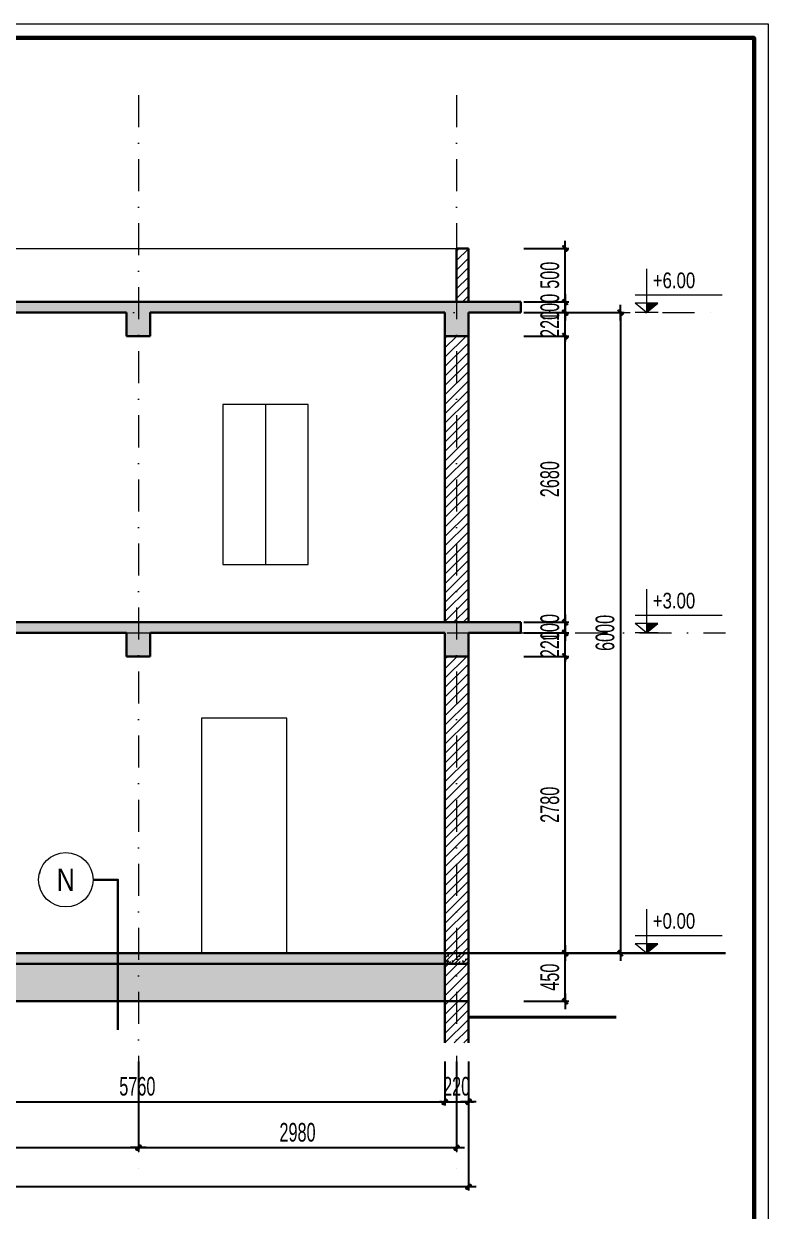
# Model space of a CAD drawing. Header units: millimetres. Extents: x 596422 to 1674380, y -367470 to 58862.
# Drawn here: x 886417 to 893389, y -254187 to -243063 of the extents above; entities that cross this region are included whole.
import ezdxf
from ezdxf.enums import TextEntityAlignment as Align

# ---------------------------------------------------------------- set-up
doc = ezdxf.new("R2010")
doc.units = ezdxf.units.MM
doc.header["$LTSCALE"] = 600
doc.header["$MEASUREMENT"] = 0
doc.linetypes.add('ACAD_ISO07W100', pattern=[3, 0, -3])
doc.linetypes.add('DASHDOT', pattern=[1, 0.5, -0.25, 0, -0.25])
doc.layers.get('0').update_dxf_attribs({"lineweight": 0})
doc.layers.get('Defpoints').update_dxf_attribs({"lineweight": 0})
for name, color, linetype, lineweight in [('A-WIPEOUT', 254, 'ACAD_ISO07W100', 0), ('LC Dim', 8, 'Continuous', 18), ('LC Hatch', 252, 'Continuous', 9), ('LC Net dam 1', 30, 'Continuous', 30), ('LC Net dam2', 6, 'Continuous', 40), ('LC Net manh', 9, 'Continuous', 5), ('LC Net truc', 79, 'DASHDOT', 13), ('NET KY HIEU', 31, 'Continuous', 20), ('text', 1, 'Continuous', 20)]:
    doc.layers.add(name, color=color, linetype=linetype, lineweight=lineweight)
doc.layers.add('Khungten_LCDI', color=7, linetype='Continuous')
doc.layers.add('Kichthuoc', color=9, linetype='Continuous')
doc.styles.add('CHU THUONG', font='chhbg.shx', dxfattribs={"width": 0.8, "height": 220})
doc.styles.add('General text 2', font='arial.ttf')
doc.styles.add('HOATBIF', font='hoatbif.shx', dxfattribs={"width": 0.65})
doc.styles.add('Khungten', font='VHAVAN.TTF', dxfattribs={"width": 0.9, "height": 5000})
doc.styles.add('Title', font='VHAVAN.TTF', dxfattribs={"width": 0.8})
doc.dimstyles.new('1-100(1-70)', dxfattribs={"dimscale": 70, "dimtxt": 2.5, "dimasz": 0.35, "dimexe": 0.5, "dimexo": 0, "dimgap": 0.8, "dimtad": 1, "dimdec": 0, "dimzin": 0, "dimdsep": 46, "dimtxsty": 'HOATBIF', "dimblk1": 'DOT', "dimblk2": 'DOT', "dimsah": 1, "dimcen": -1, "dimdle": 1, "dimclrd": 256, "dimclre": 256, "dimclrt": 4, "dimadec": 3, "dimazin": 2, "dimtfac": 0.333333, "dimtdec": 0, "dimtix": 1, "dimtmove": 2, "dimatfit": 3, "dimldrblk": 'DOT', "dimfxl": 1, "dimtvp": 0.833333, "dimtolj": 1, "dimtzin": 0, "dimarcsym": 0})

# ---------------------------------------------------------------- blocks, each defined once
blk = doc.blocks.new('*U10')
at = {"layer": 'A-WIPEOUT'}
blk.add_lwpolyline([(0, 4.25), (-2.5, 3.44), (-4.04, 1.31), (-4.04, -1.31), (-2.5, -3.44), (0, -4.25), (2.5, -3.44), (4.04, -1.31), (4.04, 1.31), (2.5, 3.44)], close=True, dxfattribs=at)
blk.add_wipeout([(0, 4.25), (-2.5, 3.44), (-4.04, 1.31), (-4.04, -1.31), (-2.5, -3.44), (0, -4.25), (2.5, -3.44), (4.04, -1.31), (4.04, 1.31), (2.5, 3.44)]).dxf.layer = 'A-WIPEOUT'
blk.add_circle((0, 0), 4.25)
at = {"layer": 'text', "style": 'General text 2', "width": 0.8, "flags": 8}
blk.add_attdef('SYMBOL', text='', height=3.5, dxfattribs=at).set_placement((0, 0), align=Align.MIDDLE_CENTER)
blk = doc.blocks.new('LCDI-new')
at = {"layer": 'Defpoints', "lineweight": 0}
blk.add_lwpolyline([(-1626044.71, 488105.01), (-1626044.71, 488402.01), (-1625624.71, 488402.01), (-1625624.71, 488105.01)], close=True, dxfattribs=at)
at = {"layer": 'Khungten_LCDI', "color": 5, "lineweight": 25}
blk.add_line((-1625626.71, 488107.01), (-1625626.71, 488400.01), dxfattribs=at)
at = {"layer": 'Khungten_LCDI', "color": 5, "lineweight": 60}
blk.add_lwpolyline([(-1626032.71, 488107.01), (-1626032.71, 488400.01), (-1625626.71, 488400.01), (-1625626.71, 488107.01)], close=True, dxfattribs=at)
at = {"color": 2, "style": 'Title', "width": 1.824646}
for tag, p, p2 in [('TENBANVE1', (-1625663.58, 488164.65), (-1625629.32, 488164.65)), ('TENBANVE2', (-1625663.58, 488157.89), (-1625629.32, 488157.89))]:
    blk.add_attdef(tag, text='', height=2.5, dxfattribs=at).set_placement(p, p2, align=Align.FIT)
at = {"color": 7, "style": 'Khungten', "width": 0.8}
for tag, p in [('REVISION', (-1625637.72, 488146.05)), ('NGAYHT', (-1625637.25, 488137.42))]:
    blk.add_attdef(tag, text='', height=2, dxfattribs=at).set_placement(p, align=Align.CENTER)
at = {"color": 2, "style": 'Title', "width": 0.7}
blk.add_attdef('SOBANVE', text='', height=2.5, dxfattribs=at).set_placement((-1625637.09, 488114.55), align=Align.CENTER)
blk = doc.blocks.new('DOT')
at = {"layer": 'Kichthuoc'}
blk.add_line((-3, 0), (3, 0), dxfattribs=at)
at = {"layer": 'Kichthuoc', "color": 4}
blk.add_line((-1, -1), (1, 1), dxfattribs=at)
blk.add_lwpolyline([(0.5, 1), (-1, -0.5), (-0.5, -1), (1, 0.5)], close=True, dxfattribs=at)
blk = doc.blocks.new('*D1512')
at = {"layer": 'Defpoints', "color": 0, "transparency": 16777216}
for p in [(891101, -251769), (891488, -251769), (891101, -252219)]:
    blk.add_point(p, dxfattribs=at)
at = {"layer": 'LC Dim', "lineweight": -2, "transparency": 16777216}
for p, q in [((891101, -251769), (891523, -251769)), ((891488, -252194), (891488, -251793)), ((891101, -252219), (891523, -252219))]:
    blk.add_line(p, q, dxfattribs=at)
at = {"layer": 'LC Dim', "lineweight": -2, "transparency": 16777216, "xscale": 24.5, "yscale": 24.5, "zscale": 24.5}
for p, rotation in [((891488, -251769), 89.99999999999338), ((891488, -252219), 269.9999999999933)]:
    blk.add_blockref('DOT', p, dxfattribs=dict(at, rotation=rotation))
at = {"layer": 'LC Dim', "color": 4, "transparency": 16777216, "insert": (891344, -251994), "char_height": 175, "attachment_point": 5, "rotation": 90, "style": 'HOATBIF'}
blk.add_mtext('\\A1;450', dxfattribs=at)
blk = doc.blocks.new('_Dot')
at = {"color": 0, "linetype": 'ByBlock', "lineweight": -2}
blk.add_line((-0.5, 0), (-1, 0), dxfattribs=at)
at = {"color": 0, "linetype": 'ByBlock', "const_width": 0.5}
blk.add_lwpolyline([(-0.25, 0, 1), (0.25, 0, 1)], format="xyb", close=True, dxfattribs=at)
blk = doc.blocks.new('*D1513')
at = {"layer": 'Defpoints', "color": 0, "transparency": 16777216}
for p in [(891101, -248989), (891488, -248989), (891101, -251769)]:
    blk.add_point(p, dxfattribs=at)
at = {"layer": 'LC Dim', "lineweight": -2, "transparency": 16777216}
for p, q in [((891101, -248989), (891523, -248989)), ((891488, -251744), (891488, -249013)), ((891101, -251769), (891523, -251769))]:
    blk.add_line(p, q, dxfattribs=at)
at = {"layer": 'LC Dim', "lineweight": -2, "transparency": 16777216, "xscale": 24.5, "yscale": 24.5, "zscale": 24.5}
for p, rotation in [((891488, -248989), 89.99999999999338), ((891488, -251769), 269.9999999999933)]:
    blk.add_blockref('DOT', p, dxfattribs=dict(at, rotation=rotation))
at = {"layer": 'LC Dim', "color": 4, "transparency": 16777216, "insert": (891344, -250379), "char_height": 175, "attachment_point": 5, "rotation": 90, "style": 'HOATBIF'}
blk.add_mtext('\\A1;2780', dxfattribs=at)
blk = doc.blocks.new('*D1514')
at = {"layer": 'Defpoints', "color": 0, "transparency": 16777216}
for p in [(891101, -248769), (891488, -248769), (891101, -248989)]:
    blk.add_point(p, dxfattribs=at)
at = {"layer": 'LC Dim', "lineweight": -2, "transparency": 16777216}
for p, q in [((891488, -248744), (891488, -248720)), ((891101, -248769), (891523, -248769)), ((891488, -248989), (891488, -248769)), ((891101, -248989), (891523, -248989)), ((891488, -249013), (891488, -249038))]:
    blk.add_line(p, q, dxfattribs=at)
at = {"layer": 'LC Dim', "lineweight": -2, "transparency": 16777216, "xscale": 24.5, "yscale": 24.5, "zscale": 24.5}
for p, rotation in [((891488, -248769), 269.9999999999933), ((891488, -248989), 89.99999999999336)]:
    blk.add_blockref('DOT', p, dxfattribs=dict(at, rotation=rotation))
at = {"layer": 'LC Dim', "color": 4, "transparency": 16777216, "insert": (891344, -248879), "char_height": 175, "attachment_point": 5, "rotation": 90, "style": 'HOATBIF'}
blk.add_mtext('\\A1;220', dxfattribs=at)
blk = doc.blocks.new('*D1515')
at = {"layer": 'Defpoints', "color": 0, "transparency": 16777216}
for p in [(891101, -248669), (891488, -248669), (891101, -248769)]:
    blk.add_point(p, dxfattribs=at)
at = {"layer": 'LC Dim', "lineweight": -2, "transparency": 16777216}
for p, q in [((891101, -248669), (891523, -248669)), ((891488, -248644), (891488, -248620)), ((891488, -248769), (891488, -248669)), ((891101, -248769), (891523, -248769)), ((891488, -248793), (891488, -248818))]:
    blk.add_line(p, q, dxfattribs=at)
at = {"layer": 'LC Dim', "lineweight": -2, "transparency": 16777216, "xscale": 24.5, "yscale": 24.5, "zscale": 24.5}
for p, rotation in [((891488, -248669), 269.9999999999933), ((891488, -248769), 89.99999999999336)]:
    blk.add_blockref('DOT', p, dxfattribs=dict(at, rotation=rotation))
at = {"layer": 'LC Dim', "color": 4, "transparency": 16777216, "insert": (891344, -248719), "char_height": 175, "attachment_point": 5, "rotation": 90, "style": 'HOATBIF'}
blk.add_mtext('\\A1;100', dxfattribs=at)
blk = doc.blocks.new('*D1516')
at = {"layer": 'Defpoints', "color": 0, "transparency": 16777216}
for p in [(891101, -245989), (891488, -245989), (891101, -248669)]:
    blk.add_point(p, dxfattribs=at)
at = {"layer": 'LC Dim', "lineweight": -2, "transparency": 16777216}
for p, q in [((891101, -245989), (891523, -245989)), ((891488, -248644), (891488, -246013)), ((891101, -248669), (891523, -248669))]:
    blk.add_line(p, q, dxfattribs=at)
at = {"layer": 'LC Dim', "lineweight": -2, "transparency": 16777216, "xscale": 24.5, "yscale": 24.5, "zscale": 24.5}
for p, rotation in [((891488, -245989), 89.99999999999338), ((891488, -248669), 269.9999999999933)]:
    blk.add_blockref('DOT', p, dxfattribs=dict(at, rotation=rotation))
at = {"layer": 'LC Dim', "color": 4, "transparency": 16777216, "insert": (891344, -247329), "char_height": 175, "attachment_point": 5, "rotation": 90, "style": 'HOATBIF'}
blk.add_mtext('\\A1;2680', dxfattribs=at)
blk = doc.blocks.new('*D1517')
at = {"layer": 'Defpoints', "color": 0, "transparency": 16777216}
for p in [(891101, -245769), (891488, -245769), (891101, -245989)]:
    blk.add_point(p, dxfattribs=at)
at = {"layer": 'LC Dim', "lineweight": -2, "transparency": 16777216}
for p, q in [((891488, -245744), (891488, -245720)), ((891101, -245769), (891523, -245769)), ((891488, -245989), (891488, -245769)), ((891101, -245989), (891523, -245989)), ((891488, -246013), (891488, -246038))]:
    blk.add_line(p, q, dxfattribs=at)
at = {"layer": 'LC Dim', "lineweight": -2, "transparency": 16777216, "xscale": 24.5, "yscale": 24.5, "zscale": 24.5}
for p, rotation in [((891488, -245769), 269.9999999999933), ((891488, -245989), 89.99999999999336)]:
    blk.add_blockref('DOT', p, dxfattribs=dict(at, rotation=rotation))
at = {"layer": 'LC Dim', "color": 4, "transparency": 16777216, "insert": (891344, -245879), "char_height": 175, "attachment_point": 5, "rotation": 90, "style": 'HOATBIF'}
blk.add_mtext('\\A1;220', dxfattribs=at)
blk = doc.blocks.new('*D1518')
at = {"layer": 'Defpoints', "color": 0, "transparency": 16777216}
for p in [(891101, -245669), (891488, -245669), (891101, -245769)]:
    blk.add_point(p, dxfattribs=at)
at = {"layer": 'LC Dim', "lineweight": -2, "transparency": 16777216}
for p, q in [((891101, -245669), (891523, -245669)), ((891488, -245644), (891488, -245620)), ((891488, -245769), (891488, -245669)), ((891101, -245769), (891523, -245769)), ((891488, -245793), (891488, -245818))]:
    blk.add_line(p, q, dxfattribs=at)
at = {"layer": 'LC Dim', "lineweight": -2, "transparency": 16777216, "xscale": 24.5, "yscale": 24.5, "zscale": 24.5}
for p, rotation in [((891488, -245669), 269.9999999999933), ((891488, -245769), 89.99999999999336)]:
    blk.add_blockref('DOT', p, dxfattribs=dict(at, rotation=rotation))
at = {"layer": 'LC Dim', "color": 4, "transparency": 16777216, "insert": (891344, -245719), "char_height": 175, "attachment_point": 5, "rotation": 90, "style": 'HOATBIF'}
blk.add_mtext('\\A1;100', dxfattribs=at)
blk = doc.blocks.new('*D1519')
at = {"layer": 'Defpoints', "color": 0, "transparency": 16777216}
for p in [(891101, -245169), (891488, -245169), (891101, -245669)]:
    blk.add_point(p, dxfattribs=at)
at = {"layer": 'LC Dim', "lineweight": -2, "transparency": 16777216}
for p, q in [((891101, -245169), (891523, -245169)), ((891488, -245644), (891488, -245193)), ((891101, -245669), (891523, -245669))]:
    blk.add_line(p, q, dxfattribs=at)
at = {"layer": 'LC Dim', "lineweight": -2, "transparency": 16777216, "xscale": 24.5, "yscale": 24.5, "zscale": 24.5}
for p, rotation in [((891488, -245169), 89.99999999999338), ((891488, -245669), 269.9999999999933)]:
    blk.add_blockref('DOT', p, dxfattribs=dict(at, rotation=rotation))
at = {"layer": 'LC Dim', "color": 4, "transparency": 16777216, "insert": (891344, -245419), "char_height": 175, "attachment_point": 5, "rotation": 90, "style": 'HOATBIF'}
blk.add_mtext('\\A1;500', dxfattribs=at)
blk = doc.blocks.new('*D1537')
at = {"layer": 'Defpoints', "color": 0, "transparency": 16777216}
for p in [(884601, -252785), (890361, -252785), (890361, -253161)]:
    blk.add_point(p, dxfattribs=at)
at = {"layer": 'LC Dim', "lineweight": -2, "transparency": 16777216}
for p, q in [((884601, -252785), (884601, -253196)), ((890361, -252785), (890361, -253196)), ((884625, -253161), (890336, -253161))]:
    blk.add_line(p, q, dxfattribs=at)
at = {"layer": 'LC Dim', "lineweight": -2, "transparency": 16777216, "xscale": 24.5, "yscale": 24.5, "zscale": 24.5}
for p, rotation in [((884601, -253161), 179.9999999999934), ((890361, -253161), 359.9999999999933)]:
    blk.add_blockref('DOT', p, dxfattribs=dict(at, rotation=rotation))
at = {"layer": 'LC Dim', "color": 4, "transparency": 16777216, "insert": (887481, -253017), "char_height": 175, "attachment_point": 5, "style": 'HOATBIF'}
blk.add_mtext('\\A1;5760', dxfattribs=at)
blk = doc.blocks.new('*D1538')
at = {"layer": 'Defpoints', "color": 0, "transparency": 16777216}
for p in [(890361, -252785), (890581, -252785), (890581, -253161)]:
    blk.add_point(p, dxfattribs=at)
at = {"layer": 'LC Dim', "lineweight": -2, "transparency": 16777216}
for p, q in [((890361, -252785), (890361, -253196)), ((890581, -252785), (890581, -253196)), ((890336, -253161), (890312, -253161)), ((890361, -253161), (890581, -253161)), ((890605, -253161), (890630, -253161))]:
    blk.add_line(p, q, dxfattribs=at)
at = {"layer": 'LC Dim', "lineweight": -2, "transparency": 16777216, "xscale": 24.5, "yscale": 24.5, "zscale": 24.5}
for p, rotation in [((890361, -253161), 359.9999999999933), ((890581, -253161), 179.9999999999934)]:
    blk.add_blockref('DOT', p, dxfattribs=dict(at, rotation=rotation))
at = {"layer": 'LC Dim', "color": 4, "transparency": 16777216, "insert": (890471, -253017), "char_height": 175, "attachment_point": 5, "style": 'HOATBIF'}
blk.add_mtext('\\A1;220', dxfattribs=at)
blk = doc.blocks.new('*D1540')
at = {"layer": 'Defpoints', "color": 0, "transparency": 16777216}
for p in [(884491, -252785), (887491, -252785), (887491, -253591)]:
    blk.add_point(p, dxfattribs=at)
at = {"layer": 'LC Dim', "lineweight": -2, "transparency": 16777216}
for p, q in [((884491, -252785), (884491, -253626)), ((887491, -252785), (887491, -253626)), ((884515, -253591), (887466, -253591))]:
    blk.add_line(p, q, dxfattribs=at)
at = {"layer": 'LC Dim', "lineweight": -2, "transparency": 16777216, "xscale": 24.5, "yscale": 24.5, "zscale": 24.5}
for p, rotation in [((884491, -253591), 179.9999999999945), ((887491, -253591), 359.9999999999945)]:
    blk.add_blockref('DOT', p, dxfattribs=dict(at, rotation=rotation))
at = {"layer": 'LC Dim', "color": 4, "transparency": 16777216, "insert": (885991, -253448), "char_height": 175, "attachment_point": 5, "style": 'HOATBIF'}
blk.add_mtext('\\A1;3000', dxfattribs=at)
blk = doc.blocks.new('*D1542')
at = {"layer": 'Defpoints', "color": 0, "transparency": 16777216}
for p in [(887491, -252785), (890471, -252785), (890471, -253591)]:
    blk.add_point(p, dxfattribs=at)
at = {"layer": 'LC Dim', "lineweight": -2, "transparency": 16777216}
for p, q in [((887491, -252785), (887491, -253626)), ((890471, -252785), (890471, -253626)), ((887515, -253591), (890446, -253591))]:
    blk.add_line(p, q, dxfattribs=at)
at = {"layer": 'LC Dim', "lineweight": -2, "transparency": 16777216, "xscale": 24.5, "yscale": 24.5, "zscale": 24.5}
for p, rotation in [((887491, -253591), 179.9999999999945), ((890471, -253591), 359.9999999999945)]:
    blk.add_blockref('DOT', p, dxfattribs=dict(at, rotation=rotation))
at = {"layer": 'LC Dim', "color": 4, "transparency": 16777216, "insert": (888981, -253448), "char_height": 175, "attachment_point": 5, "style": 'HOATBIF'}
blk.add_mtext('\\A1;2980', dxfattribs=at)
blk = doc.blocks.new('*D1543')
at = {"layer": 'Defpoints', "color": 0, "transparency": 16777216}
for p in [(881381, -252785), (890581, -252785), (890581, -253956)]:
    blk.add_point(p, dxfattribs=at)
at = {"layer": 'LC Dim', "lineweight": -2, "transparency": 16777216}
for p, q in [((881381, -252785), (881381, -253991)), ((890581, -252785), (890581, -253991)), ((881405, -253956), (890556, -253956))]:
    blk.add_line(p, q, dxfattribs=at)
at = {"layer": 'LC Dim', "lineweight": -2, "transparency": 16777216, "xscale": 24.5, "yscale": 24.5, "zscale": 24.5}
for p, rotation in [((881381, -253956), 179.9999999999934), ((890581, -253956), 359.9999999999933)]:
    blk.add_blockref('DOT', p, dxfattribs=dict(at, rotation=rotation))
at = {"layer": 'LC Dim', "color": 4, "transparency": 16777216, "insert": (885981, -253812), "char_height": 175, "attachment_point": 5, "style": 'HOATBIF'}
blk.add_mtext('\\A1;9200', dxfattribs=at)
blk = doc.blocks.new('*D1544')
at = {"layer": 'Defpoints', "color": 0, "transparency": 16777216}
for p in [(891102, -245769), (891101, -251769), (892004, -251769)]:
    blk.add_point(p, dxfattribs=at)
at = {"layer": 'LC Dim', "lineweight": -2, "transparency": 16777216}
for p, q in [((891102, -245769), (892040, -245769)), ((892005, -245793), (892004, -251744)), ((891101, -251769), (892039, -251769))]:
    blk.add_line(p, q, dxfattribs=at)
at = {"layer": 'LC Dim', "lineweight": -2, "transparency": 16777216, "xscale": 24.5, "yscale": 24.5, "zscale": 24.5}
for p, rotation in [((892005, -245769), 89.9904507051338), ((892004, -251769), 269.9904507051338)]:
    blk.add_blockref('DOT', p, dxfattribs=dict(at, rotation=rotation))
at = {"layer": 'LC Dim', "color": 4, "transparency": 16777216, "insert": (891861, -248769), "char_height": 175, "attachment_point": 5, "rotation": 89.9905, "style": 'HOATBIF'}
blk.add_mtext('\\A1;6000', dxfattribs=at)
blk = doc.blocks.new('coss')
at = {"layer": 'NET KY HIEU', "color": 7}
for p, q in [((0, 544), (0, 0)), ((938, 215), (-142, 215)), ((0, 0), (-141, 117)), ((141, 117), (-141, 117)), ((0, 0), (141, 117))]:
    blk.add_line(p, q, dxfattribs=at)
at = {"layer": 'NET KY HIEU', "color": 1, "ltscale": 600}
blk.add_line((142, 0), (-142, 0), dxfattribs=at)
at = {"layer": 'NET KY HIEU', "ltscale": 600}
blk.add_solid([(0, 0), (0, 117), (141, 117)], dxfattribs=at)
at = {"layer": 'NET KY HIEU', "color": 4, "style": 'CHU THUONG', "width": 0.8}
blk.add_attdef('%%P0.000', text='', height=195, dxfattribs=at).set_placement((77, 400), align=Align.MIDDLE_LEFT)

msp = doc.modelspace()

# ---------------------------------------------------------------- hatches: boundary and pattern name
at = {"layer": 'LC Hatch', "ltscale": 2}
h = msp.add_hatch(dxfattribs=at)
h.set_pattern_fill('ANSI31', color=256, scale=500)
h.set_pattern_definition([(45, (847501.16, -246797.696), (-44.19417, 44.19417), [])])
h.paths.add_polyline_path([(884380.9, -245668.7), (884490.9, -245668.7), (884490.9, -245168.7), (884380.9, -245168.7)])
h.paths.add_polyline_path([(890470.9, -245169.6), (890470.9, -245668.7), (890582, -245668.7), (890582.1, -245169.6)])
h.paths.add_polyline_path([(890361.9, -245988.7), (890361.9, -248668.7), (890581.9, -248668.7), (890581.9, -245988.7)])
h.paths.add_polyline_path([(884600.9, -245768.7), (884380.9, -245768.7), (884380.9, -246368.7), (884600.9, -246368.7)])
h.paths.add_polyline_path([(881600.9, -248988.7), (881380.9, -248988.7), (881380.9, -251768.7), (881600.9, -251768.7)])
h.paths.add_polyline_path([(884600.9, -248988.7), (884380.9, -248988.7), (884380.9, -251768.7), (884600.9, -251768.7)])
h.paths.add_polyline_path([(890360.9, -248988.7), (890360.9, -251768.7), (890580.9, -251768.7), (890580.9, -248988.7)])
at = {"layer": 'LC Hatch'}
h = msp.add_hatch(dxfattribs=at)
h.set_pattern_fill('BTCT', color=256, scale=20)
h.set_pattern_definition([(50, (847501.16, -246797.7), (143.45204, -12.55043), [15, -165]), (355, (847501.16, -246797.7), (-27.75027, 150.43843), [12, -132]), (100.4514, (847513.12, -246798.74), (115.70188, 137.8879), [12.74804, -140.2284]), (46.1842, (847501.16, -246757.7), (213.4482, -33.1038), [22.5, -247.5]), (96.6356, (847518.95, -246760.45), (186.9325, 194.8236), [19.1221, -210.3426]), (351.1842, (847501.16, -246757.7), (186.9324, 194.8237), [18, -198]), (21, (847521.16, -246767.7), (119.3814, -80.52378), [15, -165]), (326, (847521.16, -246767.7), (48.66307, 145.03), [12, -132]), (71.4514, (847531.11, -246774.4), (168.04453, 64.5061), [12.74804, -140.2284]), (37.5, (847501.16, -246797.696), (2.43197, 66.57877), [0, -130.4, 0, -134, 0, -132.5]), (7.5, (847501.16, -246797.696), (52.61391, 78.88234), [0, -76.4, 0, -127.4, 0, -50.5]), (327.5, (847456.56, -246797.696), (106.76449, -4.510974), [0, -50, 0, -156, 0, -207]), (317.5, (847436.56, -246797.7), (116.63723, 20.021), [0, -65, 0, -103.6, 0, -147]), (45, (847501.16, -246797.696), (-53.03301, 53.03301), []), (45, (847536.52, -246797.696), (-53.03301, 53.03301), [])])
h.paths.add_polyline_path([(891072, -245668.7), (883780.9, -245668.7), (883780.9, -245768.7), (887380.9, -245768.7), (887380.9, -245988.7), (887600.9, -245988.7), (887600.9, -245768.7), (890361.9, -245768.7), (890361.9, -245988.7), (890581.9, -245988.7), (890581.9, -245768.7), (891072, -245768.7)])
h.paths.add_polyline_path([(884600.9, -248768.7), (887380.9, -248768.7), (887380.9, -248988.7), (887600.9, -248988.7), (887600.9, -248768.7), (890360.9, -248768.7), (890360.9, -248988.7), (890580.9, -248988.7), (890580.9, -248768.7), (891071.5, -248768.7), (891071.5, -248668.7), (881380.9, -248668.7), (881380.9, -248988.7), (881600.9, -248988.7), (881600.9, -248768.7), (884380.9, -248768.7), (884380.9, -248988.7), (884600.9, -248988.7)])
h.paths.add_polyline_path([(884380.9, -251768.7), (881600.9, -251768.7), (881600.9, -251868.7), (884380.9, -251868.7)])
h.paths.add_polyline_path([(887298.7, -251768.7), (884600.9, -251768.7), (884600.9, -251868.7), (887298.7, -251868.7)])
h.paths.add_polyline_path([(890360.9, -251768.7), (887298.7, -251768.7), (887298.7, -251868.7), (890360.9, -251868.7)])
at = {"layer": 'LC Hatch', "ltscale": 2}
h = msp.add_hatch(dxfattribs=at)
h.set_pattern_fill('BTCT', color=256, scale=20, angle=180)
h.set_pattern_definition([(230, (8706.65, 185848.4), (-143.452037, 12.550427), [15, -165]), (175, (8706.65, 185848.4), (27.750267, -150.438427), [12, -132]), (280.4514, (8694.7, 185849.45), (-115.701876, -137.887908), [12.748038, -140.228422]), (226.1842, (8706.65, 185808.4), (-213.44821, 33.103803), [22.5, -247.5]), (276.6356, (8688.87, 185811.16), (-186.93254, -194.823574), [19.12206, -210.3426]), (171.1842, (8706.65, 185808.4), (-186.93239, -194.82372), [18, -198]), (201, (8686.65, 185818.4), (-119.38141, 80.523778), [15, -165]), (146, (8686.65, 185818.4), (-48.663066, -145.03001), [12, -132]), (251.4514, (8676.7, 185825.11), (-168.044526, -64.5061), [12.748038, -140.228422]), (217.5, (8706.653, 185848.403), (-2.431971, -66.5787708), [0, -130.4, 0, -134, 0, -132.5]), (187.5, (8706.65, 185848.4), (-52.6139075, -78.8823424), [0, -76.4, 0, -127.4, 0, -50.5]), (147.5, (8751.253, 185848.403), (-106.7644872, 4.5109743), [0, -50, 0, -156, 0, -207]), (137.5, (8771.25, 185848.4), (-116.637234, -20.0209965), [0, -65, 0, -103.6, 0, -147]), (225, (8706.65, 185848.4), (53.0330086, -53.0330086), []), (225, (8671.3, 185848.4), (53.0330086, -53.0330086), [])])
h.paths.add_polyline_path([(890360.9, -251768.7), (890580.9, -251768.7), (890580.9, -251868.7), (890360.9, -251868.7)])
at = {"layer": 'LC Hatch'}
h = msp.add_hatch(dxfattribs=at)
h.set_pattern_fill('AR-SAND', color=256, scale=20)
h.set_pattern_definition([(37.5, (847501.16, -246797.696), (-1.259867, 38.536475), [0, -30.4, 0, -34, 0, -32.5]), (7.5, (847501.16, -246797.696), (35.395534, 56.44292), [0, -16.4, 0, -27.4, 0, -10.5]), (327.5, (847476.56, -246797.696), (62.282837, 0.11318), [0, -10, 0, -36, 0, -47]), (317.5, (847476.56, -246797.696), (60.12253, 17.55351), [0, -5, 0, -23.6, 0, -27])])
h.paths.add_polyline_path([(884380.9, -251868.7), (881600.9, -251868.7), (881600.9, -252218.7), (884380.9, -252218.7)])
h.paths.add_polyline_path([(887298.7, -251868.7), (884600.9, -251868.7), (884600.9, -252218.7), (887298.7, -252218.7)])
h.paths.add_polyline_path([(887490.9, -251868.7), (887298.7, -251868.7), (887298.7, -252218.7), (887490.9, -252218.7)])
h.paths.add_polyline_path([(890360.9, -251868.7), (887490.9, -251868.7), (887490.9, -252218.7), (890360.9, -252218.7)])
at = {"layer": 'LC Hatch', "ltscale": 2}
h = msp.add_hatch(dxfattribs=at)
h.set_pattern_fill('ANSI31', color=256, scale=500)
h.set_pattern_definition([(45, (8816.653, 181418.4), (-44.194174, 44.194174), [])])
h.paths.add_polyline_path([(890580.9, -252610.2), (890360.9, -252610.2), (890360.9, -251848.7), (890580.9, -251848.7)])

# ---------------------------------------------------------------- linework, layer by layer
at = {"layer": 'LC Dim'}
msp.add_lwpolyline([(888082.2, -251768.7), (888882.2, -251768.7), (888882.2, -249568.7), (888082.2, -249568.7)], close=True, dxfattribs=at)
at = {"layer": 'LC Net dam 1'}
for p, q in [((890470.9, -245668.7), (890470.9, -245168.7)), ((890582.1, -245169.6), (890472.1, -245169.6)), ((890582, -245668.7), (890582.1, -245169.6)), ((883780.9, -245668.7), (891072, -245668.7)), ((891072, -245668.7), (891072, -245768.7)), ((883780.9, -245768.7), (887380.9, -245768.7)), ((887380.9, -245768.7), (887380.9, -245988.7)), ((887600.9, -245768.7), (887600.9, -245988.7)), ((887600.9, -245768.7), (890361.9, -245768.7)), ((890361.9, -248668.7), (890361.9, -245768.7)), ((890361.9, -245768.7), (890361.9, -245988.7)), ((890581.9, -248668.7), (890581.9, -245768.7)), ((890581.9, -245768.7), (890581.9, -245988.7)), ((890581.9, -245768.7), (891072, -245768.7)), ((887380.9, -245988.7), (887600.9, -245988.7)), ((890361.9, -245988.7), (890581.9, -245988.7)), ((881380.9, -248668.7), (891071.5, -248668.7)), ((891071.5, -248668.7), (891071.5, -248768.7)), ((884600.9, -248768.7), (887380.9, -248768.7)), ((887380.9, -248768.7), (887380.9, -248988.7)), ((887600.9, -248768.7), (887600.9, -248988.7)), ((887600.9, -248768.7), (890360.9, -248768.7)), ((890360.9, -252610.2), (890360.9, -248768.7)), ((890580.9, -252610.2), (890580.9, -248768.7)), ((890580.9, -248768.7), (891071.5, -248768.7)), ((887380.9, -248988.7), (887600.9, -248988.7)), ((890360.9, -248988.7), (890580.9, -248988.7)), ((879795.3, -251768.7), (892990.1, -251768.7)), ((881600.9, -251868.7), (890360.9, -251868.7)), ((879885.6, -252218.7), (890580.9, -252218.7))]:
    msp.add_line(p, q, dxfattribs=at)
at = {"layer": 'LC Net dam 1', "ltscale": 2}
for points in [[(887066, -251081.5), (887298.7, -251081.5), (887298.7, -252486.7)], [(890580.9, -251868.7), (890360.9, -251868.7), (890360.9, -251768.7), (890580.9, -251768.7), (890580.9, -251868.7)], [(890360.9, -252610.2), (890360.9, -251868.7), (890580.9, -251868.7), (890580.9, -252610.2)]]:
    msp.add_lwpolyline(points, dxfattribs=at)
at = {"layer": 'LC Net dam2'}
msp.add_line((890580.9, -252368.7), (891966.2, -252368.7), dxfattribs=at)
at = {"layer": 'LC Net manh'}
for p, q in [((884490.9, -245168.7), (890472.1, -245169.6)), ((888680.9, -246628.7), (888680.9, -248128.7))]:
    msp.add_line(p, q, dxfattribs=at)
msp.add_lwpolyline([(888280.9, -248128.7), (889080.9, -248128.7), (889080.9, -246628.7), (888280.9, -246628.7)], close=True, dxfattribs=at)
at = {"layer": 'LC Net truc'}
for p, q in [((887490.9, -243730.3), (887490.9, -253905)), ((890470.9, -243730.3), (890470.9, -253905)), ((879795.3, -245768.7), (892990.1, -245768.7)), ((880180.5, -248768.7), (892990.1, -248768.7)), ((880199.1, -251768.7), (891258.6, -251768.7))]:
    msp.add_line(p, q, dxfattribs=at)

# ---------------------------------------------------------------- block references
ref = msp.add_blockref('coss', (892249.8, -245768.7), dxfattribs=dict(xscale=0.75438, yscale=0.75438, zscale=0.75438))
ref.add_attrib('%%P0.000', '+6.00', dxfattribs={"layer": 'NET KY HIEU', "color": 3, "height": 146.81, "style": 'CHU THUONG', "width": 0.8}).set_placement((892307.8, -245466.7), align=Align.MIDDLE_LEFT)
ref = msp.add_blockref('coss', (892249.8, -248768.7), dxfattribs=dict(xscale=0.75438, yscale=0.75438, zscale=0.75438))
ref.add_attrib('%%P0.000', '+3.00', dxfattribs={"layer": 'NET KY HIEU', "color": 3, "height": 146.81, "style": 'CHU THUONG', "width": 0.8}).set_placement((892307.8, -248466.7), align=Align.MIDDLE_LEFT)
ref = msp.add_blockref('coss', (892249.8, -251768.7), dxfattribs=dict(xscale=0.75438, yscale=0.75438, zscale=0.75438))
ref.add_attrib('%%P0.000', '+0.00', dxfattribs={"layer": 'NET KY HIEU', "color": 3, "height": 146.81, "style": 'CHU THUONG', "width": 0.8}).set_placement((892307.8, -251466.7), align=Align.MIDDLE_LEFT)

# ---------------------------------------------------------------- dimensions: what is measured, and where the dimension line sits
at = {"layer": 'LC Dim'}
for base, p1, p2, angle, picture, middle in [((891487.7, -245168.6), (891101.1, -245668.7), (891101.1, -245168.6), 270, '*D1519', (891344.2, -245418.7)), ((891487.7, -245668.7), (891101.1, -245768.7), (891101.1, -245668.7), 270, '*D1518', (891344.2, -245718.7)), ((891487.7, -245768.7), (891101.1, -245988.7), (891101.1, -245768.7), 270, '*D1517', (891344.2, -245878.7)), ((891487.7, -245988.7), (891101.1, -248668.7), (891101.1, -245988.7), 270, '*D1516', (891344.2, -247328.7)), ((891487.7, -248668.7), (891101.1, -248768.7), (891101.1, -248668.7), 270, '*D1515', (891344.2, -248718.7)), ((891487.7, -248768.7), (891101.1, -248988.7), (891101.1, -248768.7), 270, '*D1514', (891344.2, -248878.7)), ((891487.7, -248988.7), (891101.1, -251768.7), (891101.1, -248988.7), 270, '*D1513', (891344.2, -250378.7)), ((887490.9, -253591.2), (884490.9, -252784.5), (887490.9, -252784.5), 180, '*D1540', (885990.9, -253447.7)), ((890360.9, -253160.8), (884600.9, -252784.5), (890360.9, -252784.5), 180, '*D1537', (887480.9, -253017.3)), ((890470.9, -253591.2), (887490.9, -252784.5), (890470.9, -252784.5), 180, '*D1542', (888980.9, -253447.7)), ((890580.9, -253160.8), (890360.9, -252784.5), (890580.9, -252784.5), 180, '*D1538', (890470.9, -253017.3))]:
    dim = msp.add_linear_dim(base=base, p1=p1, p2=p2, angle=angle, dimstyle='1-100(1-70)', dxfattribs=at)
    dim.commit()
    dim.dimension.update_dxf_attribs({"geometry": picture, "text_midpoint": middle})
for p1, p2, distance, picture, middle in [((891102.1, -245768.8), (891101.1, -251768.8), 903.1, '*D1544', (891861.2, -248768.9)), ((891101.1, -252218.7), (891101.1, -251768.7), -386.6, '*D1512', (891344.2, -251993.7)), ((881380.9, -252784.5), (890580.9, -252784.5), -1171.2, '*D1543', (885980.9, -253812.2))]:
    dim = msp.add_aligned_dim(p1=p1, p2=p2, distance=distance, dimstyle='1-100(1-70)', dxfattribs=at)
    dim.commit()
    dim.dimension.update_dxf_attribs({"geometry": picture, "text_midpoint": middle})

# ---------------------------------------------------------------- next in the draw order: block references
at = {"layer": 'LC Net manh'}
ref = msp.add_blockref('*U10', (886811, -251081.5), dxfattribs=dict(at, xscale=60, yscale=60, zscale=60, rotation=359.9999999999933))
ref.add_attrib('SYMBOL', 'N', dxfattribs={"layer": 'text', "height": 210, "style": 'General text 2', "width": 0.8}).set_placement((886811, -251081.5), align=Align.MIDDLE_CENTER)

# ---------------------------------------------------------------- next in the draw order: block references
at = {"layer": 'Kichthuoc', "xscale": 66.00000000007024, "yscale": 66.00000000007024, "zscale": 66.00000000007024}
msp.add_blockref('LCDI-new', (108184619.8, -32477595.5), dxfattribs=at)

doc.saveas('drawing.dxf')
